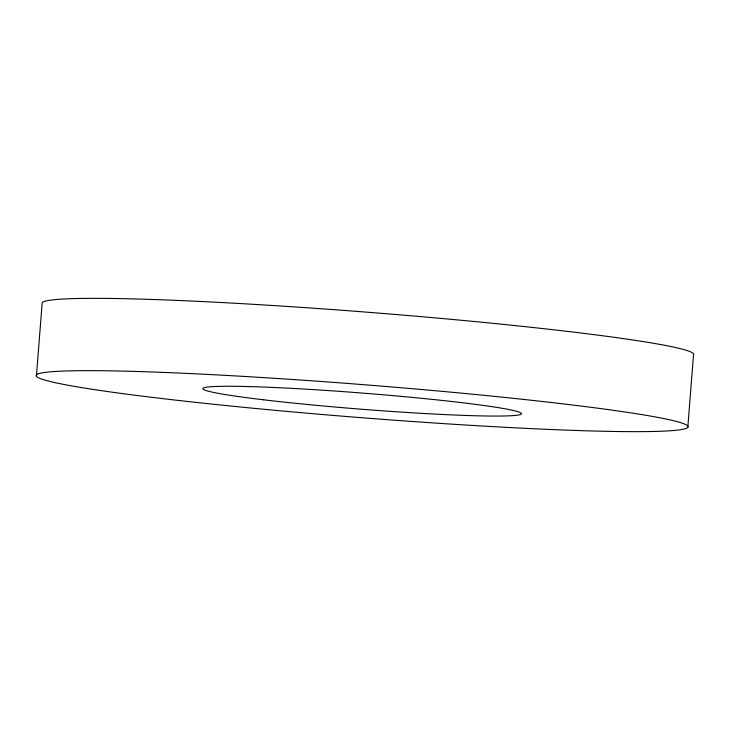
<?xml version="1.0" encoding="UTF-8"?>
<svg xmlns="http://www.w3.org/2000/svg" width="730" height="730" viewBox="0 0 730 730"><rect width="100%" height="100%" fill="white"/><g stroke="black" fill="none" stroke-linecap="round" stroke-linejoin="round"><path stroke-width="1.09" d="M36.5 374.983L42.194 302.658A326.885 16.535 4.5 0 1 379.947 313.207A326.885 16.535 4.5 0 1 693.5 355.017L687.806 427.342A326.885 16.535 4.5 0 1 188.851 401.609A326.885 16.535 4.5 0 1 209.811 374.536A326.885 16.535 4.5 0 1 687.806 427.342M263.785 399.821A159.806 8.085 4.5 0 0 519.87 414.686A159.806 8.085 4.5 0 0 302.804 388.98A159.806 8.085 4.5 0 0 263.785 399.821"/></g></svg>
